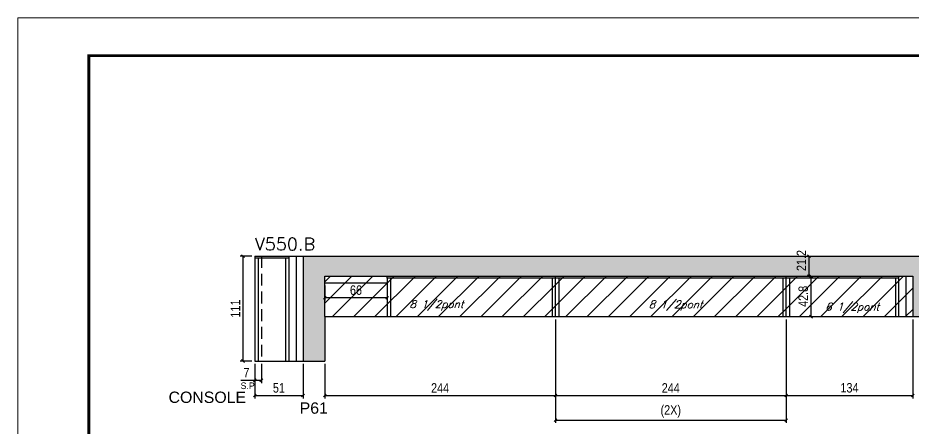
# Model space of a CAD drawing. Extents: x -21493 to -15213, y -12134 to 11887.
# Drawn here: x -21493 to -20547, y -2330 to -1896 of the extents above; entities that cross this region are included whole.
import ezdxf

# ---------------------------------------------------------------- set-up
doc = ezdxf.new("R2010")
doc.units = 0
doc.linetypes.add('DASHED', pattern=[0.75, 0.5, -0.25])
doc.linetypes.add('HIDDEN', pattern=[0.375, 0.25, -0.125])
for name, color, linetype in [('5', 5, 'Continuous'), ('COTA', 241, 'Continuous'), ('Painéis', 200, 'Continuous'), ('SARR_2.2x7', 40, 'Continuous'), ('SARR_3.5x7', 81, 'Continuous'), ('texto', 7, 'Continuous')]:
    doc.layers.add(name, color=color, linetype=linetype)
for name, color, linetype, lineweight in [('Folhas', 255, 'Continuous', 9), ('Hachura', 251, 'Continuous', 9), ('SARRAFO DE PRESSAO', 251, 'DASHED', 9), ('Texto Seção', 7, 'Continuous', 15)]:
    doc.layers.add(name, color=color, linetype=linetype, lineweight=lineweight)
doc.styles.add('COTA TECNICA', font='techl___.ttf', dxfattribs={"height": 10})
doc.styles.add('REGUA-120', font='ROMANS.shx', dxfattribs={"height": 15})
doc.styles.add('Romans', font='romans.shx')
doc.styles.add('ROMAS860', font='ROMAS860.SHX')
doc.styles.get("Standard").update_dxf_attribs({"font": 'arial.ttf'})
doc.dimstyles.new('PAINEL', dxfattribs={"dimtxt": 10, "dimasz": 3, "dimexe": 3, "dimexo": 3, "dimgap": 3, "dimtad": 1, "dimdec": 1, "dimzin": 12, "dimdsep": 46, "dimtxsty": 'COTA TECNICA', "dimblk1": 'OBLIQUE', "dimblk2": 'OBLIQUE', "dimsah": 1, "dimcen": 0.9, "dimclrd": 4, "dimclre": 4, "dimclrt": 240, "dimadec": 1, "dimazin": 3, "dimtfac": 1, "dimtdec": 1, "dimtmove": 0, "dimatfit": 3, "dimfxl": 1, "dimtolj": 1, "dimtzin": 12, "dimarcsym": 0})
pattern_1 = [(45, (-163459.18, -34232.749), (-11.2253202, 11.2253202), [])]

# ---------------------------------------------------------------- blocks, each defined once
blk = doc.blocks.new('_Oblique')
at = {"color": 0, "linetype": 'ByBlock', "lineweight": -2}
blk.add_line((-0.5, -0.5), (0.5, 0.5), dxfattribs=at)
blk = doc.blocks.new('*D1095')
at = {"layer": 'COTA', "color": 4, "lineweight": -2, "ltscale": 25, "transparency": 16777216}
for p, q in [((-21242.84, -2261.74), (-21242.84, -2282.2)), ((-21235.84, -2261.74), (-21235.84, -2282.2)), ((-21242.84, -2279.2), (-21257.58, -2279.2)), ((-21235.84, -2279.2), (-21242.84, -2279.2))]:
    blk.add_line(p, q, dxfattribs=at)
at = {"layer": 'Defpoints', "color": 0, "ltscale": 25, "transparency": 16777216}
for p in [(-21242.84, -2258.74), (-21235.84, -2258.74), (-21242.84, -2279.2)]:
    blk.add_point(p, dxfattribs=at)
at = {"layer": 'COTA', "color": 4, "lineweight": -2, "ltscale": 25, "transparency": 16777216, "xscale": 3, "yscale": 3, "zscale": 3, "rotation": 180}
blk.add_blockref('_Oblique', (-21242.84, -2279.2), dxfattribs=at)
at = {"layer": 'COTA', "color": 4, "lineweight": -2, "ltscale": 25, "transparency": 16777216, "xscale": 3, "yscale": 3, "zscale": 3}
blk.add_blockref('_Oblique', (-21235.84, -2279.2), dxfattribs=at)
at = {"layer": 'COTA', "color": 240, "ltscale": 25, "transparency": 16777216, "insert": (-21251.71, -2271.13), "char_height": 10, "attachment_point": 5, "style": 'COTA TECNICA'}
blk.add_mtext('\\A1;7', dxfattribs=at)
blk = doc.blocks.new('*D1096')
at = {"layer": 'COTA', "color": 4, "lineweight": -2, "ltscale": 25, "transparency": 16777216}
for p, q in [((-20924.84, -2214.74), (-20924.84, -2298.33)), ((-20680.84, -2214.74), (-20680.84, -2298.33)), ((-20924.84, -2295.33), (-20680.84, -2295.33))]:
    blk.add_line(p, q, dxfattribs=at)
at = {"layer": 'Defpoints', "color": 0, "ltscale": 25, "transparency": 16777216}
for p in [(-20924.84, -2211.74), (-20680.84, -2211.74), (-20680.84, -2295.33)]:
    blk.add_point(p, dxfattribs=at)
at = {"layer": 'COTA', "color": 4, "lineweight": -2, "ltscale": 25, "transparency": 16777216, "xscale": 3, "yscale": 3, "zscale": 3, "rotation": 180}
blk.add_blockref('_Oblique', (-20924.84, -2295.33), dxfattribs=at)
at = {"layer": 'COTA', "color": 4, "lineweight": -2, "ltscale": 25, "transparency": 16777216, "xscale": 3, "yscale": 3, "zscale": 3}
blk.add_blockref('_Oblique', (-20680.84, -2295.33), dxfattribs=at)
at = {"layer": 'COTA', "color": 240, "ltscale": 25, "transparency": 16777216, "insert": (-20802.84, -2287.26), "char_height": 10, "attachment_point": 5, "style": 'COTA TECNICA'}
blk.add_mtext('\\A1;244', dxfattribs=at)
blk = doc.blocks.new('*D1097')
at = {"layer": 'COTA', "color": 4, "lineweight": -2, "ltscale": 25, "transparency": 16777216}
for p, q in [((-20924.84, -2214.74), (-20924.84, -2324.28)), ((-20680.84, -2214.74), (-20680.84, -2324.28)), ((-20924.84, -2321.28), (-20680.84, -2321.28))]:
    blk.add_line(p, q, dxfattribs=at)
at = {"layer": 'Defpoints', "color": 0, "ltscale": 25, "transparency": 16777216}
for p in [(-20924.84, -2211.74), (-20680.84, -2211.74), (-20680.84, -2321.28)]:
    blk.add_point(p, dxfattribs=at)
at = {"layer": 'COTA', "color": 4, "lineweight": -2, "ltscale": 25, "transparency": 16777216, "xscale": 3, "yscale": 3, "zscale": 3, "rotation": 180}
blk.add_blockref('_Oblique', (-20924.84, -2321.28), dxfattribs=at)
at = {"layer": 'COTA', "color": 4, "lineweight": -2, "ltscale": 25, "transparency": 16777216, "xscale": 3, "yscale": 3, "zscale": 3}
blk.add_blockref('_Oblique', (-20680.84, -2321.28), dxfattribs=at)
at = {"layer": 'COTA', "color": 240, "ltscale": 25, "transparency": 16777216, "insert": (-20802.84, -2312.06), "char_height": 10, "attachment_point": 5, "style": 'COTA TECNICA'}
blk.add_mtext('\\A1;(2X)', dxfattribs=at)
blk = doc.blocks.new('*D1098')
at = {"layer": 'COTA', "color": 4, "lineweight": -2, "ltscale": 25, "transparency": 16777216}
for p, q in [((-20924.84, -2214.74), (-20924.84, -2298.33)), ((-21168.84, -2261.74), (-21168.84, -2298.33)), ((-21168.84, -2295.33), (-20924.84, -2295.33))]:
    blk.add_line(p, q, dxfattribs=at)
at = {"layer": 'Defpoints', "color": 0, "ltscale": 25, "transparency": 16777216}
for p in [(-20924.84, -2211.74), (-21168.84, -2258.74), (-20924.84, -2295.33)]:
    blk.add_point(p, dxfattribs=at)
at = {"layer": 'COTA', "color": 4, "lineweight": -2, "ltscale": 25, "transparency": 16777216, "xscale": 3, "yscale": 3, "zscale": 3, "rotation": 180}
blk.add_blockref('_Oblique', (-21168.84, -2295.33), dxfattribs=at)
at = {"layer": 'COTA', "color": 4, "lineweight": -2, "ltscale": 25, "transparency": 16777216, "xscale": 3, "yscale": 3, "zscale": 3}
blk.add_blockref('_Oblique', (-20924.84, -2295.33), dxfattribs=at)
at = {"layer": 'COTA', "color": 240, "ltscale": 25, "transparency": 16777216, "insert": (-21046.84, -2287.26), "char_height": 10, "attachment_point": 5, "style": 'COTA TECNICA'}
blk.add_mtext('\\A1;244', dxfattribs=at)
blk = doc.blocks.new('*D1099')
at = {"layer": 'COTA', "color": 4, "lineweight": -2, "ltscale": 25, "transparency": 16777216}
for p, q in [((-20680.84, -2214.74), (-20680.84, -2298.33)), ((-20546.81, -2214.74), (-20546.81, -2298.33)), ((-20680.84, -2295.33), (-20546.81, -2295.33))]:
    blk.add_line(p, q, dxfattribs=at)
at = {"layer": 'Defpoints', "color": 0, "ltscale": 25, "transparency": 16777216}
for p in [(-20680.84, -2211.74), (-20546.81, -2211.74), (-20546.81, -2295.33)]:
    blk.add_point(p, dxfattribs=at)
at = {"layer": 'COTA', "color": 4, "lineweight": -2, "ltscale": 25, "transparency": 16777216, "xscale": 3, "yscale": 3, "zscale": 3, "rotation": 180}
blk.add_blockref('_Oblique', (-20680.84, -2295.33), dxfattribs=at)
at = {"layer": 'COTA', "color": 4, "lineweight": -2, "ltscale": 25, "transparency": 16777216, "xscale": 3, "yscale": 3, "zscale": 3}
blk.add_blockref('_Oblique', (-20546.81, -2295.33), dxfattribs=at)
at = {"layer": 'COTA', "color": 240, "ltscale": 25, "transparency": 16777216, "insert": (-20613.83, -2287.12), "char_height": 10, "attachment_point": 5, "style": 'COTA TECNICA'}
blk.add_mtext('\\A1;134', dxfattribs=at)
blk = doc.blocks.new('*D1118')
at = {"layer": 'COTA', "color": 4, "lineweight": -2, "ltscale": 25, "transparency": 16777216}
for p, q in [((-21242.84, -2261.74), (-21242.84, -2298.33)), ((-21191.84, -2261.74), (-21191.84, -2298.33)), ((-21242.84, -2295.33), (-21191.84, -2295.33))]:
    blk.add_line(p, q, dxfattribs=at)
at = {"layer": 'Defpoints', "color": 0, "ltscale": 25, "transparency": 16777216}
for p in [(-21242.84, -2258.74), (-21191.84, -2258.74), (-21191.84, -2295.33)]:
    blk.add_point(p, dxfattribs=at)
at = {"layer": 'COTA', "color": 4, "lineweight": -2, "ltscale": 25, "transparency": 16777216, "xscale": 3, "yscale": 3, "zscale": 3, "rotation": 180}
blk.add_blockref('_Oblique', (-21242.84, -2295.33), dxfattribs=at)
at = {"layer": 'COTA', "color": 4, "lineweight": -2, "ltscale": 25, "transparency": 16777216, "xscale": 3, "yscale": 3, "zscale": 3}
blk.add_blockref('_Oblique', (-21191.84, -2295.33), dxfattribs=at)
at = {"layer": 'COTA', "color": 240, "ltscale": 25, "transparency": 16777216, "insert": (-21217.34, -2287.23), "char_height": 10, "attachment_point": 5, "style": 'COTA TECNICA'}
blk.add_mtext('\\A1;51', dxfattribs=at)
blk = doc.blocks.new('*D1119')
at = {"layer": 'COTA', "color": 4, "lineweight": -2, "ltscale": 25, "transparency": 16777216}
for p, q in [((-21245.84, -2147.74), (-21258.23, -2147.74)), ((-21255.23, -2258.74), (-21255.23, -2147.74)), ((-21245.84, -2258.74), (-21258.23, -2258.74))]:
    blk.add_line(p, q, dxfattribs=at)
at = {"layer": 'Defpoints', "color": 0, "ltscale": 25, "transparency": 16777216}
for p in [(-21255.23, -2147.74), (-21242.84, -2147.74), (-21242.84, -2258.74)]:
    blk.add_point(p, dxfattribs=at)
at = {"layer": 'COTA', "color": 4, "lineweight": -2, "ltscale": 25, "transparency": 16777216, "xscale": 3, "yscale": 3, "zscale": 3}
for p, rotation in [((-21255.23, -2147.74), 90), ((-21255.23, -2258.74), 270)]:
    blk.add_blockref('_Oblique', p, dxfattribs=dict(at, rotation=rotation))
at = {"layer": 'COTA', "color": 240, "ltscale": 25, "transparency": 16777216, "insert": (-21263.29, -2203.24), "char_height": 10, "attachment_point": 5, "rotation": 90, "style": 'COTA TECNICA'}
blk.add_mtext('\\A1;111', dxfattribs=at)
blk = doc.blocks.new('*D1120')
at = {"layer": 'COTA', "color": 4, "lineweight": -2, "ltscale": 25, "transparency": 16777216}
for p, q in [((-20677.84, -2168.94), (-20651.6, -2168.94)), ((-20654.6, -2168.94), (-20654.6, -2211.74)), ((-20677.84, -2211.74), (-20651.6, -2211.74))]:
    blk.add_line(p, q, dxfattribs=at)
at = {"layer": 'Defpoints', "color": 0, "ltscale": 25, "transparency": 16777216}
for p in [(-20680.84, -2168.94), (-20680.84, -2211.74), (-20654.6, -2211.74)]:
    blk.add_point(p, dxfattribs=at)
at = {"layer": 'COTA', "color": 4, "lineweight": -2, "ltscale": 25, "transparency": 16777216, "xscale": 3, "yscale": 3, "zscale": 3}
for p, rotation in [((-20654.6, -2168.94), 90), ((-20654.6, -2211.74), 270)]:
    blk.add_blockref('_Oblique', p, dxfattribs=dict(at, rotation=rotation))
at = {"layer": 'COTA', "color": 240, "ltscale": 25, "transparency": 16777216, "insert": (-20662.7, -2190.34), "char_height": 10, "attachment_point": 5, "rotation": 90, "style": 'COTA TECNICA'}
blk.add_mtext('\\A1;42.8', dxfattribs=at)
blk = doc.blocks.new('*D503')
at = {"layer": 'COTA', "color": 4, "lineweight": -2, "ltscale": 25, "transparency": 16777216}
for p, q in [((-20656.62, -2168.94), (-20656.62, -2147.74)), ((-20653.62, -2147.74), (-20653.62, -2147.74)), ((-20666.89, -2168.94), (-20653.62, -2168.94))]:
    blk.add_line(p, q, dxfattribs=at)
at = {"layer": 'Defpoints', "color": 0, "ltscale": 25, "transparency": 16777216}
for p in [(-20656.62, -2147.74), (-20656.62, -2147.74), (-20669.89, -2168.94)]:
    blk.add_point(p, dxfattribs=at)
at = {"layer": 'COTA', "color": 4, "lineweight": -2, "ltscale": 25, "transparency": 16777216, "xscale": 3, "yscale": 3, "zscale": 3}
for p, rotation in [((-20656.62, -2147.74), 90), ((-20656.62, -2168.94), 270)]:
    blk.add_blockref('_Oblique', p, dxfattribs=dict(at, rotation=rotation))
at = {"layer": 'COTA', "color": 240, "ltscale": 25, "transparency": 16777216, "insert": (-20664.68, -2152.43), "char_height": 10, "attachment_point": 5, "rotation": 90, "style": 'COTA TECNICA'}
blk.add_mtext('\\A1;21.2', dxfattribs=at)
blk = doc.blocks.new('*D1108')
at = {"layer": 'COTA', "color": 4, "lineweight": -2, "ltscale": 25, "transparency": 16777216}
for p, q in [((-21168.84, -2178.94), (-21168.84, -2194.88)), ((-21102.84, -2178.94), (-21102.84, -2194.88)), ((-21102.84, -2191.88), (-21168.84, -2191.88))]:
    blk.add_line(p, q, dxfattribs=at)
at = {"layer": 'Defpoints', "color": 0, "ltscale": 25, "transparency": 16777216}
for p in [(-21168.84, -2175.94), (-21102.84, -2175.94), (-21168.84, -2191.88)]:
    blk.add_point(p, dxfattribs=at)
at = {"layer": 'COTA', "color": 4, "lineweight": -2, "ltscale": 25, "transparency": 16777216, "xscale": 3, "yscale": 3, "zscale": 3, "rotation": 180}
blk.add_blockref('_Oblique', (-21168.84, -2191.88), dxfattribs=at)
at = {"layer": 'COTA', "color": 4, "lineweight": -2, "ltscale": 25, "transparency": 16777216, "xscale": 3, "yscale": 3, "zscale": 3}
blk.add_blockref('_Oblique', (-21102.84, -2191.88), dxfattribs=at)
at = {"layer": 'COTA', "color": 240, "ltscale": 25, "transparency": 16777216, "insert": (-21135.84, -2183.77), "char_height": 10, "attachment_point": 5, "style": 'COTA TECNICA'}
blk.add_mtext('\\A1;66', dxfattribs=at)
blk = doc.blocks.new('9999999999')
at = {"layer": 'Folhas'}
blk.add_lwpolyline([(98138.98, 34190.21), (99623.98, 34190.21), (99623.98, 35240.21), (98138.98, 35240.21)], close=True, dxfattribs=at)
at = {"layer": 'Folhas', "color": 30, "const_width": 3}
blk.add_lwpolyline([(98213.98, 34230.21), (99583.98, 34230.21), (99583.98, 35200.21), (98213.98, 35200.21)], close=True, dxfattribs=at)

msp = doc.modelspace()

# ---------------------------------------------------------------- hatches: boundary and pattern name
at = {"layer": 'COTA', "linetype": 'ByBlock'}
h = msp.add_hatch(dxfattribs=at)
h.set_pattern_fill('AR-CONC', color=256, scale=0.03)
h.set_pattern_definition([(50, (-163459.181, -34232.749), (5.46554007, -0.47817257), [0.5715, -6.2865]), (355, (-163459.181, -34232.749), (-1.05730264, 5.73170536), [0.4572, -5.02921753]), (100.4514447, (-163458.7253, -34232.789), (4.40823741, 5.25353256), [0.48570026, -5.34270734]), (46.1842, (-163459.181, -34231.225), (8.13237123, -1.26126984), [0.85725, -9.42975]), (96.6355576, (-163458.503, -34231.33), (7.12212402, 7.42278374), [0.7285507, -8.01406824]), (351.184151, (-163459.181, -34231.225), (7.122124, 7.42278374), [0.685799, -7.54379196]), (21, (-163458.419, -34231.606), (4.54843174, -3.06795595), [0.5715, -6.2865]), (326, (-163458.419, -34231.606), (1.85406085, 5.52563898), [0.4572, -5.0292]), (71.451445, (-163458.04, -34231.862), (6.40249258, 2.45768307), [0.48570026, -5.34269813]), (37.5, (-163459.1808, -34232.7492), (0.092658098, 2.536651166), [0, -4.96824, 0, -5.1054, 0, -5.04825]), (7.5, (-163459.1808, -34232.7492), (2.004589875, 3.005417245), [0, -2.91084, 0, -4.85394, 0, -1.92405]), (327.5, (-163460.88, -34232.7492), (4.067717855, -0.17186232), [0, -1.905, 0, -5.9436, 0, -7.8867]), (317.5, (-163461.642, -34232.7492), (4.44387544, 0.76279473), [0, -2.4765, 0, -3.94716, 0, -5.6007])])
h.paths.add_polyline_path([(-21168.84, -2168.94), (-20546.81, -2168.94), (-20546.81, -2211.74), (-20514.57, -2211.74), (-20514.57, -2168.94), (-20438.84, -2168.94), (-20438.84, -2147.74), (-21191.84, -2147.74), (-21191.84, -2211.74), (-21191.84, -2258.74), (-21168.84, -2258.74), (-21168.84, -2211.74)])
at = {"layer": 'Hachura', "ltscale": 25}
h = msp.add_hatch(dxfattribs=at)
h.set_pattern_fill('ANSI31', color=256, scale=5)
h.set_pattern_definition(pattern_1)
h.paths.add_polyline_path([(-20924.84, -2168.94), (-21168.84, -2168.94), (-21168.84, -2211.74), (-20924.84, -2211.74)])
h = msp.add_hatch(dxfattribs=at)
h.set_pattern_fill('ANSI31', color=256, scale=5)
h.set_pattern_definition(pattern_1)
h.paths.add_polyline_path([(-20680.84, -2211.74), (-20680.84, -2168.94), (-20924.84, -2168.94), (-20924.84, -2211.74)])
h = msp.add_hatch(dxfattribs=at)
h.set_pattern_fill('ANSI31', color=256, scale=5)
h.set_pattern_definition(pattern_1)
h.paths.add_polyline_path([(-20680.84, -2168.94), (-20680.84, -2211.74), (-20546.81, -2211.74), (-20546.81, -2168.94)])

# ---------------------------------------------------------------- linework, layer by layer
at = {"layer": 'COTA', "linetype": 'ByBlock'}
for p, q in [((-21191.84, -2147.74), (-20438.84, -2147.74)), ((-21191.84, -2211.74), (-21191.84, -2258.74)), ((-21168.84, -2211.74), (-21168.84, -2258.74)), ((-20546.81, -2211.74), (-20514.57, -2211.74)), ((-21191.84, -2258.74), (-21168.84, -2258.74))]:
    msp.add_line(p, q, dxfattribs=at)
at = {"layer": 'Painéis', "linetype": 'ByBlock'}
for p, q in [((-21242.84, -2147.74), (-21191.84, -2147.74)), ((-21242.84, -2147.74), (-21242.84, -2258.74)), ((-21191.84, -2147.74), (-21191.84, -2258.74)), ((-21168.84, -2168.94), (-20546.81, -2168.94)), ((-21168.84, -2211.74), (-21168.84, -2168.94)), ((-20924.84, -2211.74), (-20924.84, -2168.94)), ((-20680.84, -2211.74), (-20680.84, -2168.94)), ((-20546.81, -2168.94), (-20546.81, -2211.74)), ((-21168.84, -2211.74), (-20546.81, -2211.74)), ((-21242.84, -2258.74), (-21191.84, -2258.74))]:
    msp.add_line(p, q, dxfattribs=at)
at = {"layer": 'SARR_2.2x7', "linetype": 'HIDDEN', "ltscale": 50}
msp.add_line((-21235.84, -2147.74), (-21235.84, -2258.74), dxfattribs=at)
at = {"layer": 'SARR_2.2x7', "linetype": 'Continuous'}
for p, q in [((-21198.84, -2258.74), (-21198.84, -2147.74)), ((-21206.84, -2149.94), (-21242.84, -2149.94)), ((-21168.84, -2175.94), (-21102.84, -2175.94)), ((-21102.84, -2171.14), (-21102.84, -2168.94)), ((-20924.84, -2171.14), (-21102.84, -2171.14)), ((-20680.84, -2171.14), (-20924.84, -2171.14)), ((-20561.81, -2171.14), (-20680.84, -2171.14)), ((-20553.81, -2211.74), (-20553.81, -2168.94))]:
    msp.add_line(p, q, dxfattribs=at)
at = {"layer": 'SARR_3.5x7'}
for p, q in [((-21206.84, -2147.74), (-21206.84, -2258.74)), ((-21239.34, -2149.94), (-21239.34, -2258.74)), ((-21210.34, -2149.94), (-21210.34, -2258.74)), ((-21102.84, -2171.14), (-21102.84, -2211.74)), ((-21099.34, -2171.14), (-21099.34, -2211.74)), ((-20928.3, -2171.14), (-20928.3, -2211.74)), ((-20921.34, -2171.14), (-20921.34, -2211.74)), ((-20684.3, -2171.14), (-20684.3, -2211.74)), ((-20677.34, -2171.14), (-20677.34, -2211.74)), ((-20565.31, -2171.14), (-20565.31, -2211.74)), ((-20561.81, -2168.94), (-20561.81, -2211.74))]:
    msp.add_line(p, q, dxfattribs=at)

# ---------------------------------------------------------------- block references
at = {"layer": 'SARRAFO DE PRESSAO', "color": 6, "linetype": 'ByBlock'}
msp.add_blockref('9999999999', (-119632.39, -37135.87), dxfattribs=at)

# ---------------------------------------------------------------- texts
at = {"layer": '5', "linetype": 'Continuous'}
for s, p in [('CONSOLE', (-21334.05, -2303.12)), ('P61', (-21195.38, -2314.54))]:
    msp.add_text(s, height=12, rotation=0.00004, dxfattribs=at).set_placement(p)
at = {"layer": 'texto', "color": 2, "char_height": 8, "attachment_point": 5, "style": 'Romans'}
for s, insert in [('{\\Q19;\\C256;8 1/2pont}', (-21050.62, -2199.9)), ('{\\Q19;\\C256;8 1/2pont}', (-20797.66, -2200.11)), ('{\\Q19;\\C256;6 1/2pont}', (-20610.92, -2202.54))]:
    msp.add_mtext(s, dxfattribs=dict(at, insert=insert))
at = {"layer": 'texto', "color": 4, "insert": (-21250.36, -2285.01), "char_height": 7, "attachment_point": 5, "style": 'ROMAS860'}
msp.add_mtext('S.P', dxfattribs=at)
at = {"layer": 'Texto Seção', "style": 'REGUA-120', "width": 1.05}
msp.add_text('V550.B', height=13, dxfattribs=at).set_placement((-21242.84, -2141.55))

# ---------------------------------------------------------------- dimensions: what is measured, and where the dimension line sits
at = {"layer": 'COTA', "ltscale": 25}
dim = msp.add_linear_dim(base=(-20656.62, -2147.74), p1=(-20669.89, -2168.94), p2=(-20656.62, -2147.74), angle=90, dimstyle='PAINEL', override={"dimtmove": 1}, dxfattribs=at)
dim.commit()
dim.dimension.update_dxf_attribs({"geometry": '*D503', "text_midpoint": (-20656.62, -2152.43), "dimtype": 160})
for base, p1, p2, picture, middle in [((-21255.23, -2147.74), (-21242.84, -2258.74), (-21242.84, -2147.74), '*D1119', (-21263.29, -2203.24)), ((-20654.6, -2211.74), (-20680.84, -2168.94), (-20680.84, -2211.74), '*D1120', (-20662.7, -2190.34))]:
    dim = msp.add_linear_dim(base=base, p1=p1, p2=p2, angle=90, dimstyle='PAINEL', dxfattribs=at)
    dim.commit()
    dim.dimension.update_dxf_attribs({"geometry": picture, "text_midpoint": middle})
for base, p1, p2, picture, middle in [((-21168.84, -2191.88), (-21102.84, -2175.94), (-21168.84, -2175.94), '*D1108', (-21135.84, -2183.77)), ((-20924.84, -2295.33), (-21168.84, -2258.74), (-20924.84, -2211.74), '*D1098', (-21046.84, -2287.26)), ((-20680.84, -2295.33), (-20924.84, -2211.74), (-20680.84, -2211.74), '*D1096', (-20802.84, -2287.26)), ((-20546.81, -2295.33), (-20680.84, -2211.74), (-20546.81, -2211.74), '*D1099', (-20613.83, -2287.12)), ((-21242.84, -2279.2), (-21235.84, -2258.74), (-21242.84, -2258.74), '*D1095', (-21251.71, -2271.13)), ((-21191.84, -2295.33), (-21242.84, -2258.74), (-21191.84, -2258.74), '*D1118', (-21217.34, -2287.23))]:
    dim = msp.add_linear_dim(base=base, p1=p1, p2=p2, dimstyle='PAINEL', dxfattribs=at)
    dim.commit()
    dim.dimension.update_dxf_attribs({"geometry": picture, "text_midpoint": middle})
dim = msp.add_linear_dim(base=(-20680.84, -2321.28), p1=(-20924.84, -2211.74), p2=(-20680.84, -2211.74), text='(2X)', dimstyle='PAINEL', dxfattribs=at)
dim.commit()
dim.dimension.update_dxf_attribs({"geometry": '*D1097', "text_midpoint": (-20802.84, -2312.06)})

doc.saveas('drawing.dxf')
